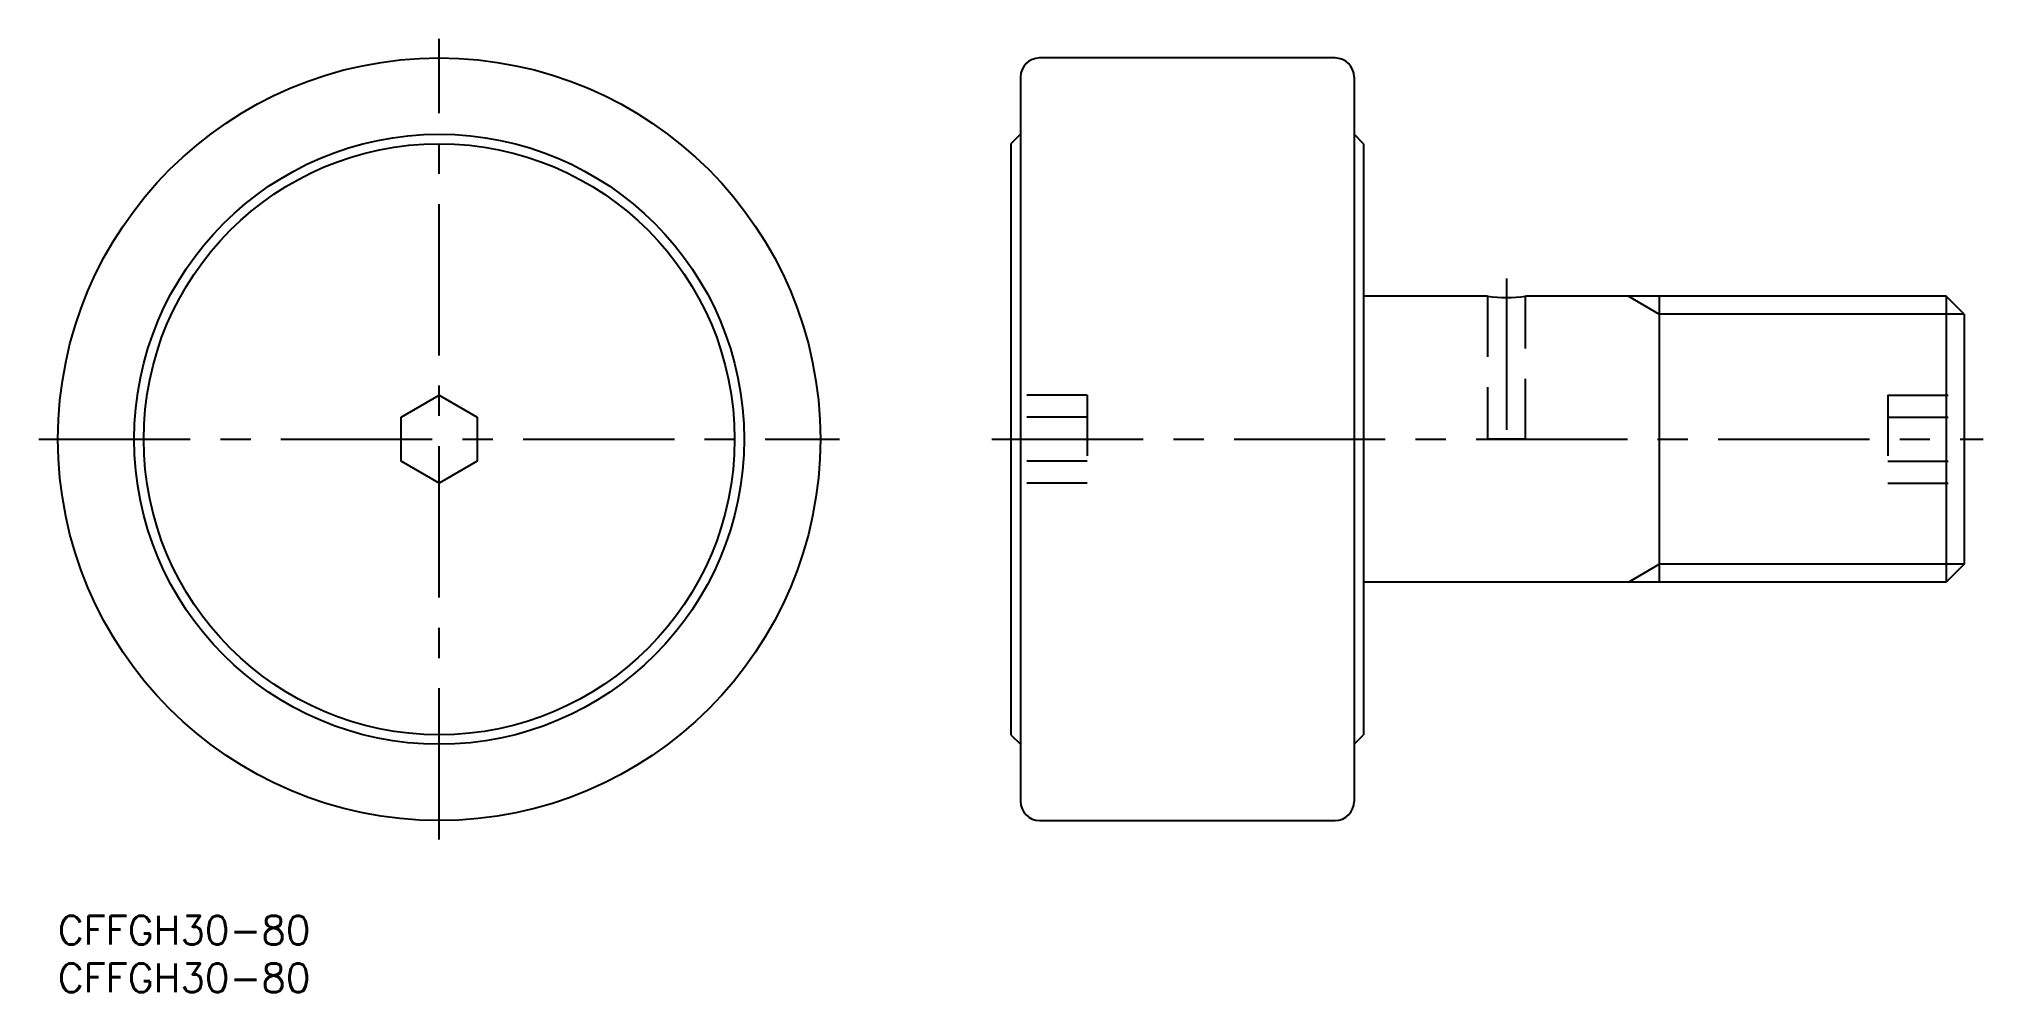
# Model space of a CAD drawing. Extents: x -2 to 202, y -8 to 92.
import ezdxf

# ---------------------------------------------------------------- set-up
doc = ezdxf.new("R2010")
doc.units = 0
doc.header["$LTSCALE"] = 0.5
doc.linetypes.add('CENTER', pattern=[50.8, 31.75, -6.35, 6.35, -6.35])
doc.linetypes.add('DASHED', pattern=[19.05, 12.7, -6.35])
for name, color, linetype in [('MSM_CENTER', 1, 'CENTER'), ('MSM_CONTINUOUS', 7, 'CONTINUOUS'), ('MSM_DASHED', 4, 'DASHED'), ('MSM_NARROW', 5, 'CONTINUOUS'), ('MSM_PART_NUMBER', 7, 'CONTINUOUS')]:
    doc.layers.add(name, color=color, linetype=linetype)
doc.styles.get("Standard").update_dxf_attribs({"font": 'txt.shx', "height": 3, "bigfont": 'bigfont.shx'})

# ---------------------------------------------------------------- blocks, each defined once
blk = doc.blocks.new('*U13')
at = {"layer": 'MSM_PART_NUMBER'}
blk.add_text('CFFGH30-80', height=3, dxfattribs=at).set_placement((0, -3))
blk = doc.blocks.new('*U14')
at = {"layer": 'MSM_PART_NUMBER'}
blk.add_text('CFFGH30-80', height=3, dxfattribs=at).set_placement((0, -8))

msp = doc.modelspace()

# ---------------------------------------------------------------- linework, layer by layer
at = {"layer": 'MSM_CENTER'}
for p, q in [((40, 8), (40, 92)), ((152, 66.87), (152, 48)), ((-2, 50), (82, 50)), ((98, 50), (202, 50))]:
    msp.add_line(p, q, dxfattribs=at)
at = {"layer": 'MSM_CONTINUOUS'}
for p, q in [((134, 90), (103, 90)), ((101, 88), (101, 12)), ((136, 88), (136, 12)), ((101, 82), (100, 81)), ((137, 81), (136, 82)), ((100, 81), (100, 19)), ((137, 81), (137, 19)), ((150, 65), (137, 65)), ((198.11, 65), (154, 65)), ((168, 65), (168, 35)), ((198.11, 65), (198.11, 35)), ((200, 63.11), (198.11, 65)), ((200, 63.11), (200, 36.89)), ((36, 52.31), (40, 54.62)), ((40, 54.62), (44, 52.31)), ((36, 47.69), (36, 52.31)), ((44, 52.31), (44, 47.69)), ((40, 45.38), (36, 47.69)), ((44, 47.69), (40, 45.38)), ((200, 36.89), (198.11, 35)), ((198.11, 35), (137, 35)), ((100, 19), (101, 18)), ((136, 18), (137, 19)), ((103, 10), (134, 10))]:
    msp.add_line(p, q, dxfattribs=at)
for radius in [40, 32, 31]:
    msp.add_circle((40, 50), radius, dxfattribs=at)
for centre, radius, start, end in [((103, 88), 2, 90, 180), ((134, 88), 2, 0, 90), ((152, 79.87), 15, 262.3377, 277.6623), ((103, 12), 2, 180, 270), ((134, 12), 2, 270, 0)]:
    msp.add_arc(centre, radius, start, end, dxfattribs=at)
at = {"layer": 'MSM_DASHED'}
for p, q in [((150, 65), (150, 50)), ((154, 50), (154, 65)), ((108, 54.62), (100, 54.62)), ((108, 54.62), (108, 45.38)), ((192, 54.62), (200, 54.62)), ((192, 54.62), (192, 45.38)), ((108, 52.31), (100, 52.31)), ((192, 52.31), (200, 52.31)), ((154, 50), (150, 50)), ((108, 47.69), (100, 47.69)), ((192, 47.69), (200, 47.69)), ((108, 45.38), (100, 45.38)), ((192, 45.38), (200, 45.38))]:
    msp.add_line(p, q, dxfattribs=at)
at = {"layer": 'MSM_NARROW'}
for p, q in [((164.8, 65), (168, 63.11)), ((200, 63.11), (168, 63.11)), ((164.8, 35), (168, 36.89)), ((200, 36.89), (168, 36.89))]:
    msp.add_line(p, q, dxfattribs=at)

# ---------------------------------------------------------------- block references
at = {"layer": 'MSM_CONTINUOUS'}
for name in ['*U13', '*U14']:
    msp.add_blockref(name, (0, 0), dxfattribs=at)

doc.saveas('drawing.dxf')
